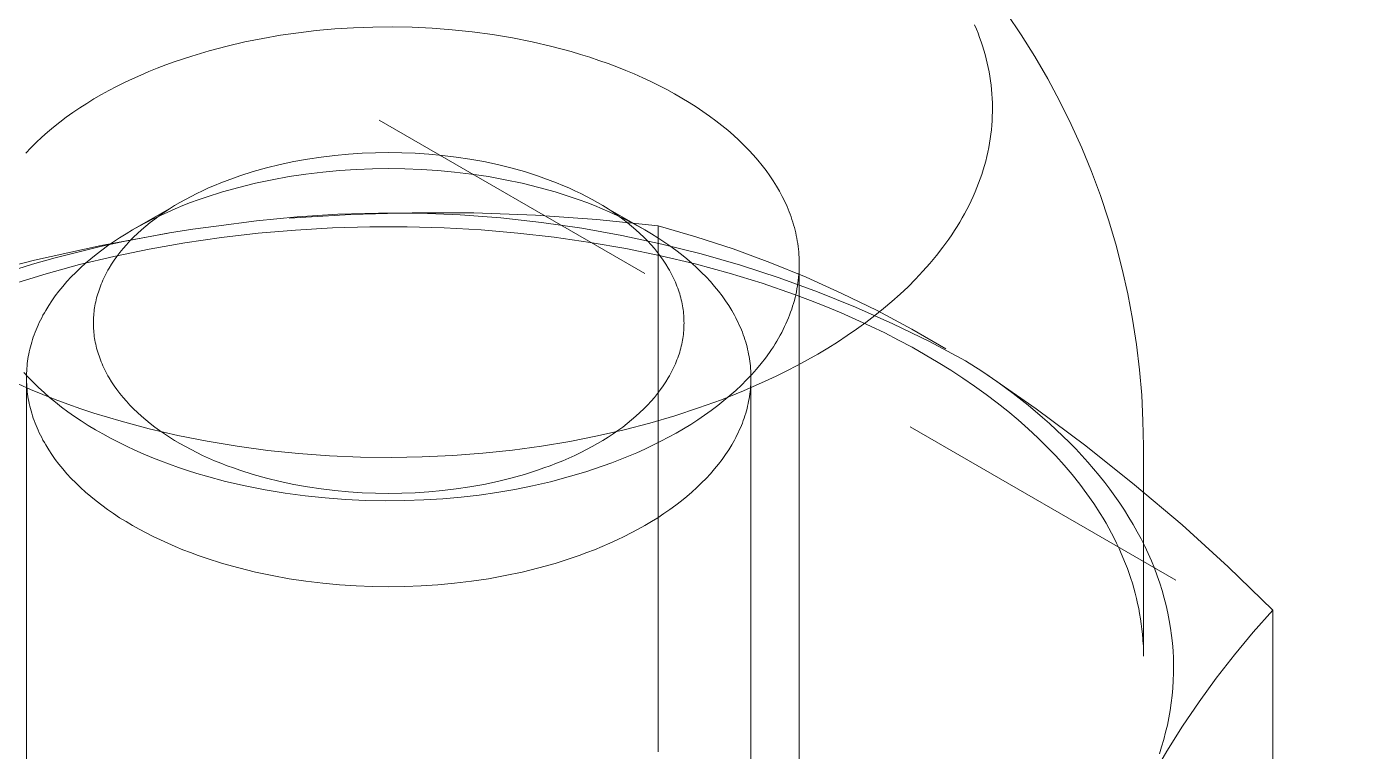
# Model space of a CAD drawing. Header units: inches. Extents: x -14 to 184, y -4 to 134.
# Drawn here: x 102.087 to 102.5178, y 63.9429 to 64.1795 of the extents above; entities that cross this region are included whole.
import ezdxf

# ---------------------------------------------------------------- set-up
doc = ezdxf.new("R2010")
doc.units = ezdxf.units.IN
doc.linetypes.add('HIDDEN', pattern=[1.905, 1.27, -0.635])
doc.layers.add('ZANO_R', color=7, linetype='Continuous', lineweight=0)
doc.layers.add('ZANO_R_przerywana', color=250, linetype='HIDDEN', lineweight=0)

msp = doc.modelspace()

# ---------------------------------------------------------------- linework, layer by layer
at = {"layer": 'ZANO_R'}
for p, q in [((102.39617, 64.17997), (102.39674, 64.17861)), ((102.40671, 64.18367), (102.4114, 64.17672)), ((102.16407, 64.17557), (102.15824, 64.1744)), ((102.16989, 64.17657), (102.16407, 64.17557)), ((102.17568, 64.1774), (102.16989, 64.17657)), ((102.18153, 64.17809), (102.17568, 64.1774)), ((102.18753, 64.17863), (102.18153, 64.17809)), ((102.19367, 64.17901), (102.18753, 64.17863)), ((102.19993, 64.17924), (102.19367, 64.17901)), ((102.2063, 64.17929), (102.19993, 64.17924)), ((102.21275, 64.17917), (102.2063, 64.17929)), ((102.21926, 64.17887), (102.21275, 64.17917)), ((102.22581, 64.17837), (102.21926, 64.17887)), ((102.23238, 64.17768), (102.22581, 64.17837)), ((102.23895, 64.17679), (102.23238, 64.17768)), ((102.24547, 64.1757), (102.23895, 64.17679)), ((102.25194, 64.17442), (102.24547, 64.1757)), ((102.39674, 64.17861), (102.39728, 64.17724)), ((102.39728, 64.17724), (102.3978, 64.17586)), ((102.3978, 64.17586), (102.39829, 64.17448)), ((102.4114, 64.17672), (102.41584, 64.16963)), ((102.14662, 64.17152), (102.14089, 64.16981)), ((102.15241, 64.17305), (102.14662, 64.17152)), ((102.15824, 64.1744), (102.15241, 64.17305)), ((102.25831, 64.17294), (102.25194, 64.17442)), ((102.26457, 64.17126), (102.25831, 64.17294)), ((102.26765, 64.17035), (102.26457, 64.17126)), ((102.39829, 64.17448), (102.39874, 64.17309)), ((102.39874, 64.17309), (102.39917, 64.17169)), ((102.39917, 64.17169), (102.39957, 64.17029)), ((102.13244, 64.16691), (102.12968, 64.16585)), ((102.13523, 64.16792), (102.13244, 64.16691)), ((102.14089, 64.16981), (102.13523, 64.16792)), ((102.27069, 64.1694), (102.26765, 64.17035)), ((102.27369, 64.16839), (102.27069, 64.1694)), ((102.27664, 64.16735), (102.27369, 64.16839)), ((102.27955, 64.16626), (102.27664, 64.16735)), ((102.39957, 64.17029), (102.39994, 64.16888)), ((102.39994, 64.16888), (102.40028, 64.16746)), ((102.40028, 64.16746), (102.40059, 64.16604)), ((102.41584, 64.16963), (102.42005, 64.16238)), ((102.12426, 64.1636), (102.12161, 64.16241)), ((102.12696, 64.16475), (102.12426, 64.1636)), ((102.12968, 64.16585), (102.12696, 64.16475)), ((102.2824, 64.16512), (102.27955, 64.16626)), ((102.2852, 64.16395), (102.2824, 64.16512)), ((102.28795, 64.16273), (102.2852, 64.16395)), ((102.29063, 64.16148), (102.28795, 64.16273)), ((102.40059, 64.16604), (102.40087, 64.16462)), ((102.40087, 64.16462), (102.40112, 64.16319)), ((102.40112, 64.16319), (102.40134, 64.16175)), ((102.11391, 64.15857), (102.11144, 64.15721)), ((102.11643, 64.15989), (102.11391, 64.15857)), ((102.119, 64.16117), (102.11643, 64.15989)), ((102.12161, 64.16241), (102.119, 64.16117)), ((102.29326, 64.16019), (102.29063, 64.16148)), ((102.29582, 64.15886), (102.29326, 64.16019)), ((102.29831, 64.1575), (102.29582, 64.15886)), ((102.40134, 64.16175), (102.40153, 64.16031)), ((102.40153, 64.16031), (102.40168, 64.15887)), ((102.40168, 64.15887), (102.40181, 64.15742)), ((102.42005, 64.16238), (102.424, 64.15499)), ((102.10667, 64.15437), (102.10437, 64.15289)), ((102.10903, 64.15581), (102.10667, 64.15437)), ((102.11144, 64.15721), (102.10903, 64.15581)), ((102.30074, 64.15611), (102.29831, 64.1575)), ((102.3031, 64.15468), (102.30074, 64.15611)), ((102.30538, 64.15323), (102.3031, 64.15468)), ((102.40181, 64.15742), (102.4019, 64.15597)), ((102.4019, 64.15597), (102.40196, 64.15452)), ((102.40196, 64.15452), (102.40199, 64.15307)), ((102.424, 64.15499), (102.4277, 64.14748)), ((102.09997, 64.14982), (102.09786, 64.14824)), ((102.10214, 64.15137), (102.09997, 64.14982)), ((102.10437, 64.15289), (102.10214, 64.15137)), ((102.3076, 64.15175), (102.30538, 64.15323)), ((102.30974, 64.15024), (102.3076, 64.15175)), ((102.3118, 64.14871), (102.30974, 64.15024)), ((102.40194, 64.15015), (102.40187, 64.14869)), ((102.40198, 64.15161), (102.40194, 64.15015)), ((102.40199, 64.15307), (102.40198, 64.15161)), ((102.09583, 64.14662), (102.09387, 64.14497)), ((102.09786, 64.14824), (102.09583, 64.14662)), ((102.31379, 64.14715), (102.3118, 64.14871)), ((102.3157, 64.14558), (102.31379, 64.14715)), ((102.31754, 64.14398), (102.3157, 64.14558)), ((102.40164, 64.14577), (102.40147, 64.14431)), ((102.40177, 64.14723), (102.40164, 64.14577)), ((102.40187, 64.14869), (102.40177, 64.14723)), ((102.4277, 64.14748), (102.43115, 64.13984)), ((102.09016, 64.14159), (102.08843, 64.13986)), ((102.09198, 64.1433), (102.09016, 64.14159)), ((102.09387, 64.14497), (102.09198, 64.1433)), ((102.31929, 64.14237), (102.31754, 64.14398)), ((102.32097, 64.14075), (102.31929, 64.14237)), ((102.40104, 64.14139), (102.40077, 64.13993)), ((102.40127, 64.14285), (102.40104, 64.14139)), ((102.40147, 64.14431), (102.40127, 64.14285)), ((102.08843, 64.13986), (102.08677, 64.13811)), ((102.17864, 64.13617), (102.18314, 64.13684)), ((102.18314, 64.13684), (102.18762, 64.13739)), ((102.18762, 64.13739), (102.19207, 64.1378)), ((102.19207, 64.1378), (102.19649, 64.13809)), ((102.19649, 64.13809), (102.20084, 64.13826)), ((102.20084, 64.13826), (102.20514, 64.13831)), ((102.20514, 64.13831), (102.20943, 64.13826)), ((102.20943, 64.13826), (102.21379, 64.13809)), ((102.21379, 64.13809), (102.2182, 64.1378)), ((102.2182, 64.1378), (102.22266, 64.13739)), ((102.22266, 64.13739), (102.22714, 64.13684)), ((102.22714, 64.13684), (102.23163, 64.13617)), ((102.32257, 64.13911), (102.32097, 64.14075)), ((102.32409, 64.13746), (102.32257, 64.13911)), ((102.32553, 64.1358), (102.32409, 64.13746)), ((102.40014, 64.13701), (102.39978, 64.13556)), ((102.40047, 64.13847), (102.40014, 64.13701)), ((102.40077, 64.13993), (102.40047, 64.13847)), ((102.43115, 64.13984), (102.43433, 64.13209)), ((102.16092, 64.1321), (102.16528, 64.13333)), ((102.16528, 64.13333), (102.1697, 64.13441)), ((102.1697, 64.13441), (102.17416, 64.13536)), ((102.17416, 64.13536), (102.17864, 64.13617)), ((102.18911, 64.13246), (102.18364, 64.13195)), ((102.19452, 64.13282), (102.18911, 64.13246)), ((102.19987, 64.13302), (102.19452, 64.13282)), ((102.20514, 64.13309), (102.19987, 64.13302)), ((102.2104, 64.13302), (102.20514, 64.13309)), ((102.21575, 64.13282), (102.2104, 64.13302)), ((102.22116, 64.13246), (102.21575, 64.13282)), ((102.22663, 64.13195), (102.22116, 64.13246)), ((102.23163, 64.13617), (102.23611, 64.13536)), ((102.23611, 64.13536), (102.24058, 64.13441)), ((102.24058, 64.13441), (102.245, 64.13333)), ((102.245, 64.13333), (102.24936, 64.1321)), ((102.32689, 64.13413), (102.32553, 64.1358)), ((102.32817, 64.13245), (102.32689, 64.13413)), ((102.32938, 64.13077), (102.32817, 64.13245)), ((102.39895, 64.13266), (102.39849, 64.13121)), ((102.39938, 64.13411), (102.39895, 64.13266)), ((102.39978, 64.13556), (102.39938, 64.13411)), ((102.14838, 64.12763), (102.1504, 64.12846)), ((102.1504, 64.12846), (102.15245, 64.12925)), ((102.15245, 64.12925), (102.15453, 64.13001)), ((102.15453, 64.13001), (102.15663, 64.13074)), ((102.16166, 64.1283), (102.15624, 64.12697)), ((102.15663, 64.13074), (102.16092, 64.1321)), ((102.16713, 64.12947), (102.16166, 64.1283)), ((102.17264, 64.13046), (102.16713, 64.12947)), ((102.17815, 64.13129), (102.17264, 64.13046)), ((102.18364, 64.13195), (102.17815, 64.13129)), ((102.23213, 64.13129), (102.22663, 64.13195)), ((102.23764, 64.13046), (102.23213, 64.13129)), ((102.24314, 64.12947), (102.23764, 64.13046)), ((102.24861, 64.1283), (102.24314, 64.12947)), ((102.25404, 64.12697), (102.24861, 64.1283)), ((102.24936, 64.1321), (102.25364, 64.13074)), ((102.25364, 64.13074), (102.25574, 64.13001)), ((102.25574, 64.13001), (102.25782, 64.12925)), ((102.25782, 64.12925), (102.25987, 64.12846)), ((102.25987, 64.12846), (102.26189, 64.12763)), ((102.33051, 64.12909), (102.32938, 64.13077)), ((102.33156, 64.12741), (102.33051, 64.12909)), ((102.39747, 64.12833), (102.39691, 64.12689)), ((102.39799, 64.12977), (102.39747, 64.12833)), ((102.39849, 64.13121), (102.39799, 64.12977)), ((102.43433, 64.13209), (102.43723, 64.12428)), ((102.13884, 64.12304), (102.14067, 64.12401)), ((102.14067, 64.12401), (102.14254, 64.12496)), ((102.14254, 64.12496), (102.14445, 64.12588)), ((102.14564, 64.12381), (102.14306, 64.12291)), ((102.14445, 64.12588), (102.1464, 64.12677)), ((102.15089, 64.12547), (102.14564, 64.12381)), ((102.1464, 64.12677), (102.14838, 64.12763)), ((102.15624, 64.12697), (102.15089, 64.12547)), ((102.25938, 64.12547), (102.25404, 64.12697)), ((102.26464, 64.12381), (102.25938, 64.12547)), ((102.26189, 64.12763), (102.26387, 64.12677)), ((102.26387, 64.12677), (102.26582, 64.12588)), ((102.26722, 64.12291), (102.26464, 64.12381)), ((102.26582, 64.12588), (102.26773, 64.12496)), ((102.26773, 64.12496), (102.2696, 64.12401)), ((102.2696, 64.12401), (102.27143, 64.12304)), ((102.33254, 64.12572), (102.33156, 64.12741)), ((102.33344, 64.12404), (102.33254, 64.12572)), ((102.33427, 64.12236), (102.33344, 64.12404)), ((102.39569, 64.12404), (102.39504, 64.12262)), ((102.39632, 64.12546), (102.39569, 64.12404)), ((102.39691, 64.12689), (102.39632, 64.12546)), ((102.43723, 64.12428), (102.43986, 64.11638)), ((102.13358, 64.12002), (102.12162, 64.11312)), ((102.13198, 64.11887), (102.13363, 64.11995)), ((102.13552, 64.11999), (102.13308, 64.11893)), ((102.13363, 64.11995), (102.13532, 64.121)), ((102.13532, 64.121), (102.13706, 64.12203)), ((102.13799, 64.121), (102.13552, 64.11999)), ((102.13706, 64.12203), (102.13884, 64.12304)), ((102.14051, 64.12198), (102.13799, 64.121)), ((102.14306, 64.12291), (102.14051, 64.12198)), ((102.26977, 64.12198), (102.26722, 64.12291)), ((102.27228, 64.121), (102.26977, 64.12198)), ((102.27143, 64.12304), (102.27322, 64.12203)), ((102.27476, 64.11999), (102.27228, 64.121)), ((102.27322, 64.12203), (102.27496, 64.121)), ((102.27719, 64.11893), (102.27476, 64.11999)), ((102.27496, 64.121), (102.27665, 64.11995)), ((102.27665, 64.11995), (102.27829, 64.11887)), ((102.27669, 64.12002), (102.28865, 64.11312)), ((102.33503, 64.12069), (102.33427, 64.12236)), ((102.33571, 64.11902), (102.33503, 64.12069)), ((102.39363, 64.11979), (102.39289, 64.11839)), ((102.39435, 64.1212), (102.39363, 64.11979)), ((102.39504, 64.12262), (102.39435, 64.1212)), ((102.12605, 64.11555), (102.12381, 64.11435)), ((102.12593, 64.11433), (102.12736, 64.11549)), ((102.12835, 64.11671), (102.12605, 64.11555)), ((102.12736, 64.11549), (102.12885, 64.11664)), ((102.13069, 64.11784), (102.12835, 64.11671)), ((102.12885, 64.11664), (102.13039, 64.11776)), ((102.13039, 64.11776), (102.13198, 64.11887)), ((102.13308, 64.11893), (102.13069, 64.11784)), ((102.16201, 64.11609), (102.14883, 64.11434)), ((102.17525, 64.11738), (102.16201, 64.11609)), ((102.17272, 64.1169), (102.19275, 64.11813)), ((102.18852, 64.11822), (102.17525, 64.11738)), ((102.20182, 64.1186), (102.18852, 64.11822)), ((102.19275, 64.11813), (102.21282, 64.11871)), ((102.21512, 64.11852), (102.20182, 64.1186)), ((102.21282, 64.11871), (102.23289, 64.11863)), ((102.22841, 64.11799), (102.21512, 64.11852)), ((102.24167, 64.117), (102.22841, 64.11799)), ((102.23289, 64.11863), (102.25296, 64.11789)), ((102.2549, 64.11555), (102.24167, 64.117)), ((102.25296, 64.11789), (102.27298, 64.1165)), ((102.26806, 64.11365), (102.2549, 64.11555)), ((102.27298, 64.1165), (102.29295, 64.11445)), ((102.27958, 64.11784), (102.27719, 64.11893)), ((102.27829, 64.11887), (102.27988, 64.11776)), ((102.28193, 64.11671), (102.27958, 64.11784)), ((102.27988, 64.11776), (102.28142, 64.11664)), ((102.28142, 64.11664), (102.28291, 64.11549)), ((102.28422, 64.11555), (102.28193, 64.11671)), ((102.28291, 64.11549), (102.28434, 64.11433)), ((102.28646, 64.11435), (102.28422, 64.11555)), ((102.33603, 64.11818), (102.33571, 64.11902)), ((102.33634, 64.11734), (102.33603, 64.11818)), ((102.33662, 64.11649), (102.33634, 64.11734)), ((102.3369, 64.11564), (102.33662, 64.11649)), ((102.33715, 64.11478), (102.3369, 64.11564)), ((102.3913, 64.1156), (102.39046, 64.11422)), ((102.39211, 64.11699), (102.3913, 64.1156)), ((102.39289, 64.11839), (102.39211, 64.11699)), ((102.43986, 64.11638), (102.44223, 64.10839)), ((102.11135, 64.10799), (102.13321, 64.11207)), ((102.11949, 64.11186), (102.11741, 64.11056)), ((102.12616, 64.11075), (102.11864, 64.10927)), ((102.12162, 64.11312), (102.11949, 64.11186)), ((102.12381, 64.11435), (102.12162, 64.11312)), ((102.12197, 64.11073), (102.12323, 64.11194)), ((102.12323, 64.11194), (102.12455, 64.11314)), ((102.12455, 64.11314), (102.12593, 64.11433)), ((102.13371, 64.11209), (102.12616, 64.11075)), ((102.14126, 64.11329), (102.13371, 64.11209)), ((102.14883, 64.11434), (102.14126, 64.11329)), ((102.1626, 64.11202), (102.15056, 64.11063)), ((102.1747, 64.11306), (102.1626, 64.11202)), ((102.18683, 64.11375), (102.1747, 64.11306)), ((102.19897, 64.11409), (102.18683, 64.11375)), ((102.2111, 64.1141), (102.19897, 64.11409)), ((102.2232, 64.11376), (102.2111, 64.1141)), ((102.23524, 64.11308), (102.2232, 64.11376)), ((102.24721, 64.11206), (102.23524, 64.11308)), ((102.25907, 64.11071), (102.24721, 64.11206)), ((102.28115, 64.1113), (102.26806, 64.11365)), ((102.29415, 64.10849), (102.28115, 64.1113)), ((102.28434, 64.11433), (102.28572, 64.11314)), ((102.28572, 64.11314), (102.28704, 64.11194)), ((102.28865, 64.11312), (102.28646, 64.11435)), ((102.28704, 64.11194), (102.28831, 64.11073)), ((102.29079, 64.11186), (102.28865, 64.11312)), ((102.29286, 64.11056), (102.29079, 64.11186)), ((102.29295, 63.94283), (102.29295, 64.11445)), ((102.29295, 64.11445), (102.30523, 64.11087)), ((102.30523, 64.11087), (102.31739, 64.10687)), ((102.3374, 64.11392), (102.33715, 64.11478)), ((102.33762, 64.11305), (102.3374, 64.11392)), ((102.33783, 64.11218), (102.33762, 64.11305)), ((102.33803, 64.1113), (102.33783, 64.11218)), ((102.3382, 64.11041), (102.33803, 64.1113)), ((102.38869, 64.11148), (102.38776, 64.11012)), ((102.38959, 64.11285), (102.38869, 64.11148)), ((102.39046, 64.11422), (102.38959, 64.11285)), ((102.08963, 64.10319), (102.11135, 64.10799)), ((102.11115, 64.10764), (102.10372, 64.10587)), ((102.11155, 64.1065), (102.10973, 64.1051)), ((102.11864, 64.10927), (102.11115, 64.10764)), ((102.11344, 64.10788), (102.11155, 64.1065)), ((102.1154, 64.10924), (102.11344, 64.10788)), ((102.11741, 64.11056), (102.1154, 64.10924)), ((102.12699, 64.10685), (102.11555, 64.10447)), ((102.1175, 64.10574), (102.11852, 64.107)), ((102.11852, 64.107), (102.11961, 64.10826)), ((102.11961, 64.10826), (102.12076, 64.1095)), ((102.12076, 64.1095), (102.12197, 64.11073)), ((102.13867, 64.1089), (102.12699, 64.10685)), ((102.15056, 64.11063), (102.13867, 64.1089)), ((102.27082, 64.10902), (102.25907, 64.11071)), ((102.28242, 64.10701), (102.27082, 64.10902)), ((102.29385, 64.10466), (102.28242, 64.10701)), ((102.28831, 64.11073), (102.28951, 64.1095)), ((102.28951, 64.1095), (102.29066, 64.10826)), ((102.29066, 64.10826), (102.29175, 64.107)), ((102.29175, 64.107), (102.29278, 64.10574)), ((102.29488, 64.10924), (102.29286, 64.11056)), ((102.30705, 64.10525), (102.29415, 64.10849)), ((102.29683, 64.10788), (102.29488, 64.10924)), ((102.29872, 64.1065), (102.29683, 64.10788)), ((102.30055, 64.1051), (102.29872, 64.1065)), ((102.31739, 64.10687), (102.32939, 64.10245)), ((102.33836, 64.10953), (102.3382, 64.11041)), ((102.3385, 64.10863), (102.33836, 64.10953)), ((102.33863, 64.10773), (102.3385, 64.10863)), ((102.33873, 64.10683), (102.33863, 64.10773)), ((102.33882, 64.10593), (102.33873, 64.10683)), ((102.38582, 64.10743), (102.38376, 64.10478)), ((102.38776, 64.11012), (102.38582, 64.10743)), ((102.44223, 64.10839), (102.44432, 64.10032)), ((102.06808, 64.09767), (102.08963, 64.10319)), ((102.09634, 64.10395), (102.08904, 64.10188)), ((102.10372, 64.10587), (102.09634, 64.10395)), ((102.11555, 64.10447), (102.10435, 64.10178)), ((102.10628, 64.10222), (102.10466, 64.10074)), ((102.10797, 64.10367), (102.10628, 64.10222)), ((102.10973, 64.1051), (102.10797, 64.10367)), ((102.11477, 64.1019), (102.11562, 64.10319)), ((102.11562, 64.10319), (102.11653, 64.10447)), ((102.11653, 64.10447), (102.1175, 64.10574)), ((102.29278, 64.10574), (102.29375, 64.10447)), ((102.29375, 64.10447), (102.29466, 64.10319)), ((102.3051, 64.10199), (102.29385, 64.10466)), ((102.29466, 64.10319), (102.29551, 64.1019)), ((102.3023, 64.10367), (102.30055, 64.1051)), ((102.30399, 64.10222), (102.3023, 64.10367)), ((102.30562, 64.10074), (102.30399, 64.10222)), ((102.31983, 64.10156), (102.30705, 64.10525)), ((102.32939, 64.10245), (102.34124, 64.09763)), ((102.33889, 64.10502), (102.33882, 64.10593)), ((102.33895, 64.1041), (102.33889, 64.10502)), ((102.33898, 64.10319), (102.33895, 64.1041)), ((102.33899, 64.10227), (102.33898, 64.10319)), ((102.33899, 64.10134), (102.33899, 64.10227)), ((102.38159, 64.10217), (102.37932, 64.09959)), ((102.38376, 64.10478), (102.38159, 64.10217)), ((102.08904, 64.10188), (102.08182, 64.09968)), ((102.09343, 64.09878), (102.08279, 64.09549)), ((102.10435, 64.10178), (102.09343, 64.09878)), ((102.10311, 64.09925), (102.10163, 64.09775)), ((102.10466, 64.10074), (102.10311, 64.09925)), ((102.11226, 64.09737), (102.11257, 64.09802)), ((102.11257, 64.09802), (102.1129, 64.09867)), ((102.1129, 64.09867), (102.11325, 64.09932)), ((102.11325, 64.09932), (102.1136, 64.09996)), ((102.1136, 64.09996), (102.11398, 64.10061)), ((102.11398, 64.10061), (102.11477, 64.1019)), ((102.29551, 64.1019), (102.2963, 64.10061)), ((102.2963, 64.10061), (102.29667, 64.09996)), ((102.29667, 64.09996), (102.29703, 64.09932)), ((102.29703, 64.09932), (102.29737, 64.09867)), ((102.29737, 64.09867), (102.2977, 64.09802)), ((102.2977, 64.09802), (102.29801, 64.09737)), ((102.31613, 64.099), (102.3051, 64.10199)), ((102.30717, 64.09925), (102.30562, 64.10074)), ((102.30864, 64.09775), (102.30717, 64.09925)), ((102.32694, 64.09568), (102.31613, 64.099)), ((102.33248, 64.09743), (102.31983, 64.10156)), ((102.33878, 64.09762), (102.33886, 64.09855)), ((102.33886, 64.09855), (102.33892, 64.09949)), ((102.33892, 64.09949), (102.33897, 64.10042)), ((102.33897, 64.10042), (102.33899, 64.10134)), ((102.33899, 64.10134), (102.33899, 63.77559)), ((102.37932, 64.09959), (102.37694, 64.09706)), ((102.44432, 64.10032), (102.44614, 64.09219)), ((102.09889, 64.09468), (102.09762, 64.09313)), ((102.10022, 64.09622), (102.09889, 64.09468)), ((102.10163, 64.09775), (102.10022, 64.09622)), ((102.11068, 64.09349), (102.11091, 64.09413)), ((102.11091, 64.09413), (102.11115, 64.09478)), ((102.11115, 64.09478), (102.1114, 64.09543)), ((102.1114, 64.09543), (102.11167, 64.09608)), ((102.11167, 64.09608), (102.11196, 64.09672)), ((102.11196, 64.09672), (102.11226, 64.09737)), ((102.29801, 64.09737), (102.29831, 64.09672)), ((102.29831, 64.09672), (102.2986, 64.09608)), ((102.2986, 64.09608), (102.29887, 64.09543)), ((102.29887, 64.09543), (102.29913, 64.09478)), ((102.29913, 64.09478), (102.29937, 64.09413)), ((102.29937, 64.09413), (102.2996, 64.09349)), ((102.31005, 64.09622), (102.30864, 64.09775)), ((102.31139, 64.09468), (102.31005, 64.09622)), ((102.31265, 64.09313), (102.31139, 64.09468)), ((102.33748, 64.09204), (102.32694, 64.09568)), ((102.34497, 64.09288), (102.33248, 64.09743)), ((102.33806, 64.09291), (102.33825, 64.09386)), ((102.33825, 64.09386), (102.33841, 64.0948)), ((102.33841, 64.0948), (102.33855, 64.09574)), ((102.33855, 64.09574), (102.33868, 64.09668)), ((102.33868, 64.09668), (102.33878, 64.09762)), ((102.34124, 64.09763), (102.35292, 64.0924)), ((102.37446, 64.09458), (102.37188, 64.09214)), ((102.37694, 64.09706), (102.37446, 64.09458)), ((102.09532, 64.09), (102.09428, 64.08842)), ((102.09643, 64.09157), (102.09532, 64.09)), ((102.09762, 64.09313), (102.09643, 64.09157)), ((102.10947, 64.08899), (102.1096, 64.08963)), ((102.1096, 64.08963), (102.10975, 64.09027)), ((102.10975, 64.09027), (102.10991, 64.09091)), ((102.10991, 64.09091), (102.11008, 64.09155)), ((102.11008, 64.09155), (102.11026, 64.0922)), ((102.11026, 64.0922), (102.11046, 64.09284)), ((102.11046, 64.09284), (102.11068, 64.09349)), ((102.2996, 64.09349), (102.29981, 64.09284)), ((102.29981, 64.09284), (102.30001, 64.0922)), ((102.30001, 64.0922), (102.30019, 64.09155)), ((102.30019, 64.09155), (102.30037, 64.09091)), ((102.30037, 64.09091), (102.30053, 64.09027)), ((102.30053, 64.09027), (102.30067, 64.08963)), ((102.30067, 64.08963), (102.3008, 64.08899)), ((102.31384, 64.09157), (102.31265, 64.09313)), ((102.31495, 64.09), (102.31384, 64.09157)), ((102.316, 64.08842), (102.31495, 64.09)), ((102.33712, 64.08913), (102.33739, 64.09008)), ((102.33739, 64.09008), (102.33763, 64.09102)), ((102.34264, 64.09011), (102.33748, 64.09204)), ((102.33763, 64.09102), (102.33786, 64.09197)), ((102.33786, 64.09197), (102.33806, 64.09291)), ((102.34769, 64.08811), (102.34264, 64.09011)), ((102.3573, 64.08789), (102.34497, 64.09288)), ((102.35292, 64.0924), (102.36441, 64.08677)), ((102.36922, 64.08975), (102.36646, 64.08742)), ((102.37188, 64.09214), (102.36922, 64.08975)), ((102.44614, 64.09219), (102.44768, 64.08401)), ((102.09241, 64.08525), (102.09199, 64.08446)), ((102.09285, 64.08605), (102.09241, 64.08525)), ((102.09331, 64.08684), (102.09285, 64.08605)), ((102.09428, 64.08842), (102.09331, 64.08684)), ((102.10891, 64.08458), (102.10895, 64.0852)), ((102.10895, 64.0852), (102.10901, 64.08583)), ((102.10901, 64.08583), (102.10907, 64.08646)), ((102.10907, 64.08646), (102.10915, 64.08709)), ((102.10915, 64.08709), (102.10925, 64.08772)), ((102.10925, 64.08772), (102.10935, 64.08836)), ((102.10935, 64.08836), (102.10947, 64.08899)), ((102.3008, 64.08899), (102.30092, 64.08836)), ((102.30092, 64.08836), (102.30103, 64.08772)), ((102.30103, 64.08772), (102.30112, 64.08709)), ((102.30112, 64.08709), (102.3012, 64.08646)), ((102.3012, 64.08646), (102.30127, 64.08583)), ((102.30127, 64.08583), (102.30132, 64.0852)), ((102.30132, 64.0852), (102.30136, 64.08458)), ((102.31697, 64.08684), (102.316, 64.08842)), ((102.31742, 64.08605), (102.31697, 64.08684)), ((102.31786, 64.08525), (102.31742, 64.08605)), ((102.31828, 64.08446), (102.31786, 64.08525)), ((102.33547, 64.08439), (102.33584, 64.08533)), ((102.33584, 64.08533), (102.33619, 64.08628)), ((102.33619, 64.08628), (102.33652, 64.08723)), ((102.33652, 64.08723), (102.33683, 64.08818)), ((102.33683, 64.08818), (102.33712, 64.08913)), ((102.35264, 64.08604), (102.34769, 64.08811)), ((102.35749, 64.08392), (102.35264, 64.08604)), ((102.36946, 64.08248), (102.3573, 64.08789)), ((102.36362, 64.08513), (102.36069, 64.0829)), ((102.36646, 64.08742), (102.36362, 64.08513)), ((102.36441, 64.08677), (102.3757, 64.08075)), ((102.09048, 64.08128), (102.09015, 64.08048)), ((102.09083, 64.08207), (102.09048, 64.08128)), ((102.0912, 64.08287), (102.09083, 64.08207)), ((102.09159, 64.08366), (102.0912, 64.08287)), ((102.09199, 64.08446), (102.09159, 64.08366)), ((102.10886, 64.08334), (102.10888, 64.08396)), ((102.10886, 64.08273), (102.10886, 64.08334)), ((102.10886, 64.08211), (102.10886, 64.08273)), ((102.10888, 64.08149), (102.10886, 64.08211)), ((102.10888, 64.08396), (102.10891, 64.08458)), ((102.10891, 64.08087), (102.10888, 64.08149)), ((102.10895, 64.08025), (102.10891, 64.08087)), ((102.30136, 64.08087), (102.30132, 64.08025)), ((102.30136, 64.08458), (102.30139, 64.08396)), ((102.30139, 64.08149), (102.30136, 64.08087)), ((102.30139, 64.08396), (102.30141, 64.08334)), ((102.30141, 64.08211), (102.30139, 64.08149)), ((102.30141, 64.08334), (102.30142, 64.08273)), ((102.30142, 64.08273), (102.30141, 64.08211)), ((102.31869, 64.08366), (102.31828, 64.08446)), ((102.31907, 64.08287), (102.31869, 64.08366)), ((102.31944, 64.08207), (102.31907, 64.08287)), ((102.31979, 64.08128), (102.31944, 64.08207)), ((102.32012, 64.08048), (102.31979, 64.08128)), ((102.33328, 64.07967), (102.33376, 64.08061)), ((102.33376, 64.08061), (102.33422, 64.08155)), ((102.33422, 64.08155), (102.33466, 64.08249)), ((102.33466, 64.08249), (102.33507, 64.08344)), ((102.33507, 64.08344), (102.33547, 64.08439)), ((102.35769, 64.08072), (102.35462, 64.0786)), ((102.36223, 64.08173), (102.35749, 64.08392)), ((102.36069, 64.0829), (102.35769, 64.08072)), ((102.36686, 64.07948), (102.36223, 64.08173)), ((102.38142, 64.07666), (102.36946, 64.08248)), ((102.3757, 64.08075), (102.38678, 64.07435)), ((102.44768, 64.08401), (102.44895, 64.07577)), ((102.08875, 64.07652), (102.08852, 64.07573)), ((102.089, 64.07731), (102.08875, 64.07652)), ((102.08926, 64.0781), (102.089, 64.07731)), ((102.08954, 64.07889), (102.08926, 64.0781)), ((102.08984, 64.07969), (102.08954, 64.07889)), ((102.09015, 64.08048), (102.08984, 64.07969)), ((102.10901, 64.07962), (102.10895, 64.08025)), ((102.10907, 64.07899), (102.10901, 64.07962)), ((102.10915, 64.07836), (102.10907, 64.07899)), ((102.10925, 64.07773), (102.10915, 64.07836)), ((102.10935, 64.0771), (102.10925, 64.07773)), ((102.10947, 64.07646), (102.10935, 64.0771)), ((102.1096, 64.07582), (102.10947, 64.07646)), ((102.3008, 64.07646), (102.30067, 64.07582)), ((102.30092, 64.0771), (102.3008, 64.07646)), ((102.30103, 64.07773), (102.30092, 64.0771)), ((102.30112, 64.07836), (102.30103, 64.07773)), ((102.3012, 64.07899), (102.30112, 64.07836)), ((102.30127, 64.07962), (102.3012, 64.07899)), ((102.30132, 64.08025), (102.30127, 64.07962)), ((102.32044, 64.07969), (102.32012, 64.08048)), ((102.32073, 64.07889), (102.32044, 64.07969)), ((102.32101, 64.0781), (102.32073, 64.07889)), ((102.32128, 64.07731), (102.32101, 64.0781)), ((102.32152, 64.07652), (102.32128, 64.07731)), ((102.32175, 64.07573), (102.32152, 64.07652)), ((102.33114, 64.07592), (102.3317, 64.07685)), ((102.3317, 64.07685), (102.33225, 64.07779)), ((102.33225, 64.07779), (102.33277, 64.07873)), ((102.33277, 64.07873), (102.33328, 64.07967)), ((102.35148, 64.07653), (102.34827, 64.07453)), ((102.35462, 64.0786), (102.35148, 64.07653)), ((102.37138, 64.07717), (102.36686, 64.07948)), ((102.3758, 64.0748), (102.37138, 64.07717)), ((102.39317, 64.07044), (102.38142, 64.07666)), ((102.08778, 64.07259), (102.08763, 64.07181)), ((102.08794, 64.07337), (102.08778, 64.07259)), ((102.08812, 64.07415), (102.08794, 64.07337)), ((102.08831, 64.07494), (102.08812, 64.07415)), ((102.08852, 64.07573), (102.08831, 64.07494)), ((102.10975, 64.07518), (102.1096, 64.07582)), ((102.10991, 64.07454), (102.10975, 64.07518)), ((102.11008, 64.0739), (102.10991, 64.07454)), ((102.11026, 64.07326), (102.11008, 64.0739)), ((102.11046, 64.07261), (102.11026, 64.07326)), ((102.11068, 64.07197), (102.11046, 64.07261)), ((102.11091, 64.07132), (102.11068, 64.07197)), ((102.2996, 64.07197), (102.29937, 64.07132)), ((102.29981, 64.07261), (102.2996, 64.07197)), ((102.30001, 64.07326), (102.29981, 64.07261)), ((102.30019, 64.0739), (102.30001, 64.07326)), ((102.30037, 64.07454), (102.30019, 64.0739)), ((102.30053, 64.07518), (102.30037, 64.07454)), ((102.30067, 64.07582), (102.30053, 64.07518)), ((102.32196, 64.07494), (102.32175, 64.07573)), ((102.32215, 64.07415), (102.32196, 64.07494)), ((102.32233, 64.07337), (102.32215, 64.07415)), ((102.32249, 64.07259), (102.32233, 64.07337)), ((102.32264, 64.07181), (102.32249, 64.07259)), ((102.32798, 64.07131), (102.32931, 64.07315)), ((102.32931, 64.07315), (102.32994, 64.07407)), ((102.32994, 64.07407), (102.33055, 64.07499)), ((102.33055, 64.07499), (102.33114, 64.07592)), ((102.34501, 64.07258), (102.34169, 64.07068)), ((102.34827, 64.07453), (102.34501, 64.07258)), ((102.3801, 64.07237), (102.3758, 64.0748)), ((102.38429, 64.06989), (102.3801, 64.07237)), ((102.44895, 64.07577), (102.44993, 64.0675)), ((102.08714, 64.06794), (102.08709, 64.06718)), ((102.08721, 64.06871), (102.08714, 64.06794)), ((102.08729, 64.06948), (102.08721, 64.06871)), ((102.08739, 64.07025), (102.08729, 64.06948)), ((102.0875, 64.07103), (102.08739, 64.07025)), ((102.08763, 64.07181), (102.0875, 64.07103)), ((102.11115, 64.07067), (102.11091, 64.07132)), ((102.1114, 64.07002), (102.11115, 64.07067)), ((102.11167, 64.06938), (102.1114, 64.07002)), ((102.11196, 64.06873), (102.11167, 64.06938)), ((102.11226, 64.06808), (102.11196, 64.06873)), ((102.11257, 64.06743), (102.11226, 64.06808)), ((102.29801, 64.06808), (102.2977, 64.06743)), ((102.29831, 64.06873), (102.29801, 64.06808)), ((102.2986, 64.06938), (102.29831, 64.06873)), ((102.29887, 64.07002), (102.2986, 64.06938)), ((102.29913, 64.07067), (102.29887, 64.07002)), ((102.29937, 64.07132), (102.29913, 64.07067)), ((102.32277, 64.07103), (102.32264, 64.07181)), ((102.32288, 64.07025), (102.32277, 64.07103)), ((102.32298, 64.06948), (102.32288, 64.07025)), ((102.32306, 64.06871), (102.32298, 64.06948)), ((102.32313, 64.06794), (102.32306, 64.06871)), ((102.32318, 64.06718), (102.32313, 64.06794)), ((102.3235, 64.06592), (102.32508, 64.0677)), ((102.32508, 64.0677), (102.32657, 64.0695)), ((102.32657, 64.0695), (102.32798, 64.07131)), ((102.33831, 64.06885), (102.33489, 64.06708)), ((102.34169, 64.07068), (102.33831, 64.06885)), ((102.38837, 64.06736), (102.38429, 64.06989)), ((102.39852, 64.06698), (102.39317, 64.07044)), ((102.08619, 64.06657), (102.0877, 64.06492)), ((102.08706, 64.06642), (102.08703, 64.06566)), ((102.08703, 64.06566), (102.08703, 64.0649)), ((102.08703, 63.58622), (102.08703, 64.0649)), ((102.08703, 64.0649), (102.08703, 64.06415)), ((102.08703, 64.06415), (102.08706, 64.06339)), ((102.08709, 64.06718), (102.08706, 64.06642)), ((102.08706, 64.06339), (102.08709, 64.06263)), ((102.0877, 64.06492), (102.0893, 64.06328)), ((102.1129, 64.06678), (102.11257, 64.06743)), ((102.11325, 64.06613), (102.1129, 64.06678)), ((102.1136, 64.06549), (102.11325, 64.06613)), ((102.11398, 64.06484), (102.1136, 64.06549)), ((102.11477, 64.06355), (102.11398, 64.06484)), ((102.11562, 64.06226), (102.11477, 64.06355)), ((102.29551, 64.06355), (102.29466, 64.06226)), ((102.2963, 64.06484), (102.29551, 64.06355)), ((102.29667, 64.06549), (102.2963, 64.06484)), ((102.29703, 64.06613), (102.29667, 64.06549)), ((102.29737, 64.06678), (102.29703, 64.06613)), ((102.2977, 64.06743), (102.29737, 64.06678)), ((102.32011, 64.06244), (102.32184, 64.06417)), ((102.32793, 64.06372), (102.32082, 64.06059)), ((102.32184, 64.06417), (102.3235, 64.06592)), ((102.32322, 64.06642), (102.32318, 64.06718)), ((102.32318, 64.06263), (102.32322, 64.06339)), ((102.32324, 64.06566), (102.32322, 64.06642)), ((102.32322, 64.06339), (102.32324, 64.06415)), ((102.32325, 64.0649), (102.32324, 64.06566)), ((102.32324, 64.06415), (102.32325, 64.0649)), ((102.32325, 63.58622), (102.32325, 64.0649)), ((102.33143, 64.06537), (102.32793, 64.06372)), ((102.33489, 64.06708), (102.33143, 64.06537)), ((102.39234, 64.06477), (102.38837, 64.06736)), ((102.39618, 64.06214), (102.39234, 64.06477)), ((102.40373, 64.0634), (102.39852, 64.06698)), ((102.39955, 64.06636), (102.4162, 64.05477)), ((102.40877, 64.0597), (102.40373, 64.0634)), ((102.44993, 64.0675), (102.45064, 64.0592)), ((102.08837, 64.06105), (102.0845, 64.06274)), ((102.08709, 64.06263), (102.08714, 64.06186)), ((102.08714, 64.06186), (102.08721, 64.06109)), ((102.08721, 64.06109), (102.08729, 64.06032)), ((102.08729, 64.06032), (102.08739, 64.05955)), ((102.08739, 64.05955), (102.0875, 64.05877)), ((102.09233, 64.05941), (102.08837, 64.06105)), ((102.0893, 64.06328), (102.09098, 64.06166)), ((102.09098, 64.06166), (102.09274, 64.06004)), ((102.09638, 64.05782), (102.09233, 64.05941)), ((102.09274, 64.06004), (102.09457, 64.05845)), ((102.11653, 64.06099), (102.11562, 64.06226)), ((102.1175, 64.05971), (102.11653, 64.06099)), ((102.11852, 64.05845), (102.1175, 64.05971)), ((102.29278, 64.05971), (102.29175, 64.05845)), ((102.29375, 64.06099), (102.29278, 64.05971)), ((102.29466, 64.06226), (102.29375, 64.06099)), ((102.32082, 64.06059), (102.31361, 64.05771)), ((102.31445, 64.05741), (102.31641, 64.05905)), ((102.31641, 64.05905), (102.3183, 64.06073)), ((102.3183, 64.06073), (102.32011, 64.06244)), ((102.32277, 64.05877), (102.32288, 64.05955)), ((102.32288, 64.05955), (102.32298, 64.06032)), ((102.32298, 64.06032), (102.32306, 64.06109)), ((102.32306, 64.06109), (102.32313, 64.06186)), ((102.32313, 64.06186), (102.32318, 64.06263)), ((102.39991, 64.05945), (102.39618, 64.06214)), ((102.40352, 64.05671), (102.39991, 64.05945)), ((102.41363, 64.05588), (102.40877, 64.0597)), ((102.45064, 64.0592), (102.45106, 64.05087)), ((102.0875, 64.05877), (102.08763, 64.058)), ((102.08763, 64.058), (102.08778, 64.05722)), ((102.08778, 64.05722), (102.08794, 64.05643)), ((102.08794, 64.05643), (102.08812, 64.05565)), ((102.08812, 64.05565), (102.08831, 64.05486)), ((102.08831, 64.05486), (102.08852, 64.05407)), ((102.09457, 64.05845), (102.09648, 64.05688)), ((102.10051, 64.05628), (102.09638, 64.05782)), ((102.09648, 64.05688), (102.09847, 64.05532)), ((102.09847, 64.05532), (102.10054, 64.05379)), ((102.10474, 64.05479), (102.10051, 64.05628)), ((102.10904, 64.05336), (102.10474, 64.05479)), ((102.11961, 64.0572), (102.11852, 64.05845)), ((102.12076, 64.05595), (102.11961, 64.0572)), ((102.12197, 64.05472), (102.12076, 64.05595)), ((102.28951, 64.05595), (102.28831, 64.05472)), ((102.29066, 64.0572), (102.28951, 64.05595)), ((102.29175, 64.05845), (102.29066, 64.0572)), ((102.30618, 64.05501), (102.29841, 64.05246)), ((102.31361, 64.05771), (102.30618, 64.05501)), ((102.31031, 64.0542), (102.31241, 64.05579)), ((102.31241, 64.05579), (102.31445, 64.05741)), ((102.32175, 64.05407), (102.32196, 64.05486)), ((102.32196, 64.05486), (102.32215, 64.05565)), ((102.32215, 64.05565), (102.32233, 64.05643)), ((102.32233, 64.05643), (102.32249, 64.05722)), ((102.32249, 64.05722), (102.32264, 64.058)), ((102.32264, 64.058), (102.32277, 64.05877)), ((102.40701, 64.05393), (102.40352, 64.05671)), ((102.41832, 64.05195), (102.41363, 64.05588)), ((102.4162, 64.05477), (102.43247, 64.04264)), ((102.08852, 64.05407), (102.08875, 64.05328)), ((102.08875, 64.05328), (102.089, 64.05249)), ((102.089, 64.05249), (102.08926, 64.0517)), ((102.08926, 64.0517), (102.08954, 64.05091)), ((102.08954, 64.05091), (102.08984, 64.05011)), ((102.10054, 64.05379), (102.10268, 64.05228)), ((102.10268, 64.05228), (102.10489, 64.0508)), ((102.10489, 64.0508), (102.10718, 64.04935)), ((102.11788, 64.05067), (102.10904, 64.05336)), ((102.127, 64.04823), (102.11788, 64.05067)), ((102.12323, 64.05351), (102.12197, 64.05472)), ((102.12455, 64.05231), (102.12323, 64.05351)), ((102.12593, 64.05113), (102.12455, 64.05231)), ((102.12736, 64.04996), (102.12593, 64.05113)), ((102.28434, 64.05113), (102.28291, 64.04996)), ((102.28572, 64.05231), (102.28434, 64.05113)), ((102.28704, 64.05351), (102.28572, 64.05231)), ((102.28831, 64.05472), (102.28704, 64.05351)), ((102.29841, 64.05246), (102.29031, 64.05008)), ((102.3036, 64.04966), (102.3059, 64.05114)), ((102.3059, 64.05114), (102.30814, 64.05265)), ((102.30814, 64.05265), (102.31031, 64.0542)), ((102.32044, 64.05011), (102.32073, 64.05091)), ((102.32073, 64.05091), (102.32101, 64.0517)), ((102.32101, 64.0517), (102.32128, 64.05249)), ((102.32128, 64.05249), (102.32152, 64.05328)), ((102.32152, 64.05328), (102.32175, 64.05407)), ((102.41038, 64.05111), (102.40701, 64.05393)), ((102.41363, 64.04823), (102.41038, 64.05111)), ((102.42059, 64.04994), (102.41832, 64.05195)), ((102.45106, 64.05087), (102.4512, 64.04254)), ((102.08984, 64.05011), (102.09015, 64.04932)), ((102.09015, 64.04932), (102.09048, 64.04852)), ((102.09048, 64.04852), (102.09083, 64.04773)), ((102.09083, 64.04773), (102.0912, 64.04693)), ((102.0912, 64.04693), (102.09159, 64.04614)), ((102.09159, 64.04614), (102.09199, 64.04534)), ((102.10718, 64.04935), (102.10953, 64.04792)), ((102.10953, 64.04792), (102.11196, 64.04653)), ((102.11196, 64.04653), (102.11446, 64.04516)), ((102.13638, 64.04605), (102.127, 64.04823)), ((102.12885, 64.04881), (102.12736, 64.04996)), ((102.13039, 64.04769), (102.12885, 64.04881)), ((102.13198, 64.04659), (102.13039, 64.04769)), ((102.13363, 64.04551), (102.13198, 64.04659)), ((102.28191, 64.04789), (102.2732, 64.0459)), ((102.27829, 64.04659), (102.27665, 64.04551)), ((102.27988, 64.04769), (102.27829, 64.04659)), ((102.28142, 64.04881), (102.27988, 64.04769)), ((102.28291, 64.04996), (102.28142, 64.04881)), ((102.29031, 64.05008), (102.28191, 64.04789)), ((102.29636, 64.04546), (102.29883, 64.04682)), ((102.29883, 64.04682), (102.30124, 64.04822)), ((102.30124, 64.04822), (102.3036, 64.04966)), ((102.31828, 64.04534), (102.31869, 64.04614)), ((102.31869, 64.04614), (102.31907, 64.04693)), ((102.31907, 64.04693), (102.31944, 64.04773)), ((102.31944, 64.04773), (102.31979, 64.04852)), ((102.31979, 64.04852), (102.32012, 64.04932)), ((102.32012, 64.04932), (102.32044, 64.05011)), ((102.41675, 64.04532), (102.41363, 64.04823)), ((102.4228, 64.04791), (102.42059, 64.04994)), ((102.42497, 64.04585), (102.4228, 64.04791)), ((102.09199, 64.04534), (102.09241, 64.04455)), ((102.09241, 64.04455), (102.09285, 64.04375)), ((102.09285, 64.04375), (102.09331, 64.04296)), ((102.09331, 64.04296), (102.09428, 64.04138)), ((102.11446, 64.04516), (102.11702, 64.04384)), ((102.11702, 64.04384), (102.11964, 64.04255)), ((102.11964, 64.04255), (102.12233, 64.04129)), ((102.13532, 64.04445), (102.13363, 64.04551)), ((102.13706, 64.04342), (102.13532, 64.04445)), ((102.14598, 64.04415), (102.13638, 64.04605)), ((102.13884, 64.04242), (102.13706, 64.04342)), ((102.14067, 64.04144), (102.13884, 64.04242)), ((102.15576, 64.04253), (102.14598, 64.04415)), ((102.16568, 64.0412), (102.15576, 64.04253)), ((102.25499, 64.0426), (102.24553, 64.04131)), ((102.26422, 64.04413), (102.25499, 64.0426)), ((102.2732, 64.0459), (102.26422, 64.04413)), ((102.27143, 64.04242), (102.2696, 64.04144)), ((102.27322, 64.04342), (102.27143, 64.04242)), ((102.27496, 64.04445), (102.27322, 64.04342)), ((102.27665, 64.04551), (102.27496, 64.04445)), ((102.28866, 64.04162), (102.29127, 64.04286)), ((102.29127, 64.04286), (102.29384, 64.04414)), ((102.29384, 64.04414), (102.29636, 64.04546)), ((102.316, 64.04138), (102.31697, 64.04296)), ((102.31697, 64.04296), (102.31742, 64.04375)), ((102.31742, 64.04375), (102.31786, 64.04455)), ((102.31786, 64.04455), (102.31828, 64.04534)), ((102.41974, 64.04237), (102.41675, 64.04532)), ((102.42261, 64.03937), (102.41974, 64.04237)), ((102.42708, 64.04376), (102.42497, 64.04585)), ((102.42914, 64.04165), (102.42708, 64.04376)), ((102.43247, 64.04264), (102.44834, 64.03)), ((102.4512, 64.04254), (102.4512, 63.97407)), ((102.09428, 64.04138), (102.09532, 64.0398)), ((102.09532, 64.0398), (102.09643, 64.03823)), ((102.09643, 64.03823), (102.09762, 64.03667)), ((102.12233, 64.04129), (102.12507, 64.04008)), ((102.12507, 64.04008), (102.12787, 64.0389)), ((102.12787, 64.0389), (102.13073, 64.03777)), ((102.13073, 64.03777), (102.13363, 64.03668)), ((102.14254, 64.04049), (102.14067, 64.04144)), ((102.14445, 64.03957), (102.14254, 64.04049)), ((102.1464, 64.03868), (102.14445, 64.03957)), ((102.14838, 64.03782), (102.1464, 64.03868)), ((102.1504, 64.037), (102.14838, 64.03782)), ((102.17571, 64.04017), (102.16568, 64.0412)), ((102.18581, 64.03944), (102.17571, 64.04017)), ((102.19593, 64.03902), (102.18581, 64.03944)), ((102.20604, 64.0389), (102.19593, 64.03902)), ((102.21609, 64.03907), (102.20604, 64.0389)), ((102.22604, 64.03954), (102.21609, 64.03907)), ((102.23587, 64.04029), (102.22604, 64.03954)), ((102.24553, 64.04131), (102.23587, 64.04029)), ((102.26189, 64.03782), (102.25987, 64.037)), ((102.26387, 64.03868), (102.26189, 64.03782)), ((102.26582, 64.03957), (102.26387, 64.03868)), ((102.26773, 64.04049), (102.26582, 64.03957)), ((102.2696, 64.04144), (102.26773, 64.04049)), ((102.27783, 64.03712), (102.28059, 64.03818)), ((102.28059, 64.03818), (102.28332, 64.03928)), ((102.28332, 64.03928), (102.28601, 64.04043)), ((102.28601, 64.04043), (102.28866, 64.04162)), ((102.31265, 64.03667), (102.31384, 64.03823)), ((102.31384, 64.03823), (102.31495, 64.0398)), ((102.31495, 64.0398), (102.316, 64.04138)), ((102.42535, 64.03634), (102.42261, 64.03937)), ((102.43114, 64.03952), (102.42914, 64.04165)), ((102.43309, 64.03736), (102.43114, 64.03952)), ((102.09762, 64.03667), (102.09889, 64.03512)), ((102.09889, 64.03512), (102.10022, 64.03358)), ((102.10022, 64.03358), (102.10163, 64.03206)), ((102.13363, 64.03668), (102.13659, 64.03563)), ((102.13659, 64.03563), (102.13958, 64.03463)), ((102.13958, 64.03463), (102.14262, 64.03368)), ((102.14262, 64.03368), (102.1457, 64.03277)), ((102.15245, 64.0362), (102.1504, 64.037)), ((102.15453, 64.03544), (102.15245, 64.0362)), ((102.15663, 64.03471), (102.15453, 64.03544)), ((102.16092, 64.03335), (102.15663, 64.03471)), ((102.16528, 64.03213), (102.16092, 64.03335)), ((102.24936, 64.03335), (102.245, 64.03213)), ((102.25364, 64.03471), (102.24936, 64.03335)), ((102.25574, 64.03544), (102.25364, 64.03471)), ((102.25782, 64.0362), (102.25574, 64.03544)), ((102.25987, 64.037), (102.25782, 64.0362)), ((102.26365, 64.03251), (102.26938, 64.03421)), ((102.26938, 64.03421), (102.27504, 64.03611)), ((102.27504, 64.03611), (102.27783, 64.03712)), ((102.30864, 64.03206), (102.31005, 64.03358)), ((102.31005, 64.03358), (102.31139, 64.03512)), ((102.31139, 64.03512), (102.31265, 64.03667)), ((102.42796, 64.03327), (102.42535, 64.03634)), ((102.43044, 64.03017), (102.42796, 64.03327)), ((102.43498, 64.03518), (102.43309, 64.03736)), ((102.43681, 64.03298), (102.43498, 64.03518)), ((102.10163, 64.03206), (102.10311, 64.03055)), ((102.10311, 64.03055), (102.10466, 64.02906)), ((102.10466, 64.02906), (102.10628, 64.02759)), ((102.1457, 64.03277), (102.15196, 64.03109)), ((102.15196, 64.03109), (102.15834, 64.02961)), ((102.15834, 64.02961), (102.1648, 64.02832)), ((102.1697, 64.03104), (102.16528, 64.03213)), ((102.17416, 64.03009), (102.1697, 64.03104)), ((102.17864, 64.02928), (102.17416, 64.03009)), ((102.18314, 64.02861), (102.17864, 64.02928)), ((102.23163, 64.02928), (102.22714, 64.02861)), ((102.23611, 64.03009), (102.23163, 64.02928)), ((102.24058, 64.03104), (102.23611, 64.03009)), ((102.245, 64.03213), (102.24058, 64.03104)), ((102.24621, 64.02846), (102.25204, 64.02963)), ((102.25204, 64.02963), (102.25786, 64.03098)), ((102.25786, 64.03098), (102.26365, 64.03251)), ((102.30399, 64.02759), (102.30562, 64.02906)), ((102.30562, 64.02906), (102.30717, 64.03055)), ((102.30717, 64.03055), (102.30864, 64.03206)), ((102.43278, 64.02703), (102.43044, 64.03017)), ((102.43858, 64.03075), (102.43681, 64.03298)), ((102.44028, 64.02851), (102.43858, 64.03075)), ((102.44834, 64.03), (102.46379, 64.01685)), ((102.10628, 64.02759), (102.10797, 64.02614)), ((102.10797, 64.02614), (102.10973, 64.02471)), ((102.10973, 64.02471), (102.11155, 64.0233)), ((102.1648, 64.02832), (102.17133, 64.02724)), ((102.17133, 64.02724), (102.17789, 64.02635)), ((102.17789, 64.02635), (102.18446, 64.02566)), ((102.18762, 64.02807), (102.18314, 64.02861)), ((102.18446, 64.02566), (102.19101, 64.02516)), ((102.19207, 64.02765), (102.18762, 64.02807)), ((102.19101, 64.02516), (102.19753, 64.02486)), ((102.19649, 64.02736), (102.19207, 64.02765)), ((102.20084, 64.02719), (102.19649, 64.02736)), ((102.19753, 64.02486), (102.20398, 64.02473)), ((102.20514, 64.02714), (102.20084, 64.02719)), ((102.20398, 64.02473), (102.21034, 64.02479)), ((102.20943, 64.02719), (102.20514, 64.02714)), ((102.21379, 64.02736), (102.20943, 64.02719)), ((102.21034, 64.02479), (102.2166, 64.02501)), ((102.2182, 64.02765), (102.21379, 64.02736)), ((102.2166, 64.02501), (102.22274, 64.0254)), ((102.22266, 64.02807), (102.2182, 64.02765)), ((102.22714, 64.02861), (102.22266, 64.02807)), ((102.22274, 64.0254), (102.22874, 64.02594)), ((102.22874, 64.02594), (102.23459, 64.02662)), ((102.23459, 64.02662), (102.24038, 64.02746)), ((102.24038, 64.02746), (102.24621, 64.02846)), ((102.29872, 64.0233), (102.30055, 64.02471)), ((102.30055, 64.02471), (102.3023, 64.02614)), ((102.3023, 64.02614), (102.30399, 64.02759)), ((102.43499, 64.02385), (102.43278, 64.02703)), ((102.44193, 64.02624), (102.44028, 64.02851)), ((102.44351, 64.02396), (102.44193, 64.02624)), ((102.11155, 64.0233), (102.11344, 64.02192)), ((102.11344, 64.02192), (102.1154, 64.02057)), ((102.1154, 64.02057), (102.11741, 64.01924)), ((102.29286, 64.01924), (102.29488, 64.02057)), ((102.29488, 64.02057), (102.29683, 64.02192)), ((102.29683, 64.02192), (102.29872, 64.0233)), ((102.43707, 64.02065), (102.43499, 64.02385)), ((102.43806, 64.01904), (102.43707, 64.02065)), ((102.44503, 64.02166), (102.44351, 64.02396)), ((102.44648, 64.01934), (102.44503, 64.02166)), ((102.11741, 64.01924), (102.11949, 64.01795)), ((102.11949, 64.01795), (102.12162, 64.01668)), ((102.12162, 64.01668), (102.12381, 64.01545)), ((102.28646, 64.01545), (102.28865, 64.01668)), ((102.28865, 64.01668), (102.29079, 64.01795)), ((102.29079, 64.01795), (102.29286, 64.01924)), ((102.43901, 64.01742), (102.43806, 64.01904)), ((102.43993, 64.01579), (102.43901, 64.01742)), ((102.44787, 64.01701), (102.44648, 64.01934)), ((102.44919, 64.01466), (102.44787, 64.01701)), ((102.46379, 64.01685), (102.47882, 64.00321)), ((102.12381, 64.01545), (102.12605, 64.01425)), ((102.12605, 64.01425), (102.12835, 64.01309)), ((102.12835, 64.01309), (102.13069, 64.01196)), ((102.13069, 64.01196), (102.13308, 64.01087)), ((102.27719, 64.01087), (102.27958, 64.01196)), ((102.27958, 64.01196), (102.28193, 64.01309)), ((102.28193, 64.01309), (102.28422, 64.01425)), ((102.28422, 64.01425), (102.28646, 64.01545)), ((102.44081, 64.01416), (102.43993, 64.01579)), ((102.44166, 64.01252), (102.44081, 64.01416)), ((102.44247, 64.01087), (102.44166, 64.01252)), ((102.45044, 64.0123), (102.44919, 64.01466)), ((102.45163, 64.00992), (102.45044, 64.0123)), ((102.13308, 64.01087), (102.13552, 64.00982)), ((102.13552, 64.00982), (102.13799, 64.0088)), ((102.13799, 64.0088), (102.14051, 64.00783)), ((102.14051, 64.00783), (102.14306, 64.00689)), ((102.26722, 64.00689), (102.26977, 64.00783)), ((102.26977, 64.00783), (102.27228, 64.0088)), ((102.27228, 64.0088), (102.27476, 64.00982)), ((102.27476, 64.00982), (102.27719, 64.01087)), ((102.44325, 64.00921), (102.44247, 64.01087)), ((102.444, 64.00755), (102.44325, 64.00921)), ((102.44538, 64.00422), (102.444, 64.00755)), ((102.45274, 64.00754), (102.45163, 64.00992)), ((102.45379, 64.00514), (102.45274, 64.00754)), ((102.14306, 64.00689), (102.14564, 64.006)), ((102.14564, 64.006), (102.15089, 64.00433)), ((102.15089, 64.00433), (102.15624, 64.00283)), ((102.25404, 64.00283), (102.25938, 64.00433)), ((102.25938, 64.00433), (102.26464, 64.006)), ((102.26464, 64.006), (102.26722, 64.00689)), ((102.44598, 64.00264), (102.44538, 64.00422)), ((102.45477, 64.00273), (102.45379, 64.00514)), ((102.47882, 64.00321), (102.49339, 63.9891)), ((102.15624, 64.00283), (102.16166, 64.0015)), ((102.16166, 64.0015), (102.16713, 64.00034)), ((102.16713, 64.00034), (102.17264, 63.99934)), ((102.17264, 63.99934), (102.17815, 63.99851)), ((102.23213, 63.99851), (102.23764, 63.99934)), ((102.23764, 63.99934), (102.24314, 64.00034)), ((102.24314, 64.00034), (102.24861, 64.0015)), ((102.24861, 64.0015), (102.25404, 64.00283)), ((102.44656, 64.00105), (102.44598, 64.00264)), ((102.4471, 63.99945), (102.44656, 64.00105)), ((102.44761, 63.99784), (102.4471, 63.99945)), ((102.45568, 64.00031), (102.45477, 64.00273)), ((102.45652, 63.99788), (102.45568, 64.00031)), ((102.17815, 63.99851), (102.18364, 63.99785)), ((102.18364, 63.99785), (102.18911, 63.99734)), ((102.18911, 63.99734), (102.19452, 63.99699)), ((102.19452, 63.99699), (102.19987, 63.99678)), ((102.19987, 63.99678), (102.20514, 63.99671)), ((102.20514, 63.99671), (102.2104, 63.99678)), ((102.2104, 63.99678), (102.21575, 63.99699)), ((102.21575, 63.99699), (102.22116, 63.99734)), ((102.22116, 63.99734), (102.22663, 63.99785)), ((102.22663, 63.99785), (102.23213, 63.99851)), ((102.44809, 63.99621), (102.44761, 63.99784)), ((102.44853, 63.99457), (102.44809, 63.99621)), ((102.44894, 63.99293), (102.44853, 63.99457)), ((102.45728, 63.99545), (102.45652, 63.99788)), ((102.45798, 63.99301), (102.45728, 63.99545)), ((102.44932, 63.99127), (102.44894, 63.99293)), ((102.44966, 63.98961), (102.44932, 63.99127)), ((102.4586, 63.99057), (102.45798, 63.99301)), ((102.45916, 63.98812), (102.4586, 63.99057)), ((102.44997, 63.98794), (102.44966, 63.98961)), ((102.45025, 63.98627), (102.44997, 63.98794)), ((102.45049, 63.98459), (102.45025, 63.98627)), ((102.45964, 63.98567), (102.45916, 63.98812)), ((102.49339, 63.9891), (102.48701, 63.98192)), ((102.49339, 63.81747), (102.49339, 63.9891)), ((102.45069, 63.98291), (102.45049, 63.98459)), ((102.45087, 63.98123), (102.45069, 63.98291)), ((102.46005, 63.98321), (102.45964, 63.98567)), ((102.46039, 63.98076), (102.46005, 63.98321)), ((102.48701, 63.98192), (102.48087, 63.97453)), ((102.45101, 63.97955), (102.45087, 63.98123)), ((102.45111, 63.97786), (102.45101, 63.97955)), ((102.46066, 63.97831), (102.46039, 63.98076)), ((102.46086, 63.97585), (102.46066, 63.97831)), ((102.46098, 63.9734), (102.46086, 63.97585)), ((102.46104, 63.97096), (102.46098, 63.9734)), ((102.48087, 63.97453), (102.47498, 63.96694)), ((102.46103, 63.96851), (102.46104, 63.97096)), ((102.46079, 63.96364), (102.46094, 63.96608)), ((102.46094, 63.96608), (102.46103, 63.96851)), ((102.47498, 63.96694), (102.46934, 63.95916)), ((102.46028, 63.9588), (102.46057, 63.96122)), ((102.46057, 63.96122), (102.46079, 63.96364)), ((102.4595, 63.954), (102.45992, 63.9564)), ((102.45992, 63.9564), (102.46028, 63.9588)), ((102.46934, 63.95916), (102.46397, 63.9512)), ((102.45845, 63.94924), (102.45901, 63.95161)), ((102.45901, 63.95161), (102.4595, 63.954)), ((102.45783, 63.94687), (102.45845, 63.94924)), ((102.46397, 63.9512), (102.45887, 63.94307)), ((102.45887, 63.94307), (102.45403, 63.93477)), ((102.4564, 63.94219), (102.45714, 63.94453)), ((102.45714, 63.94453), (102.45783, 63.94687))]:
    msp.add_line(p, q, dxfattribs=at)
at = {"layer": 'ZANO_R_przerywana', "ltscale": 0.05}
msp.add_line((101.50917, 64.54884), (113.47987, 57.63754), dxfattribs=at)

doc.saveas('drawing.dxf')
